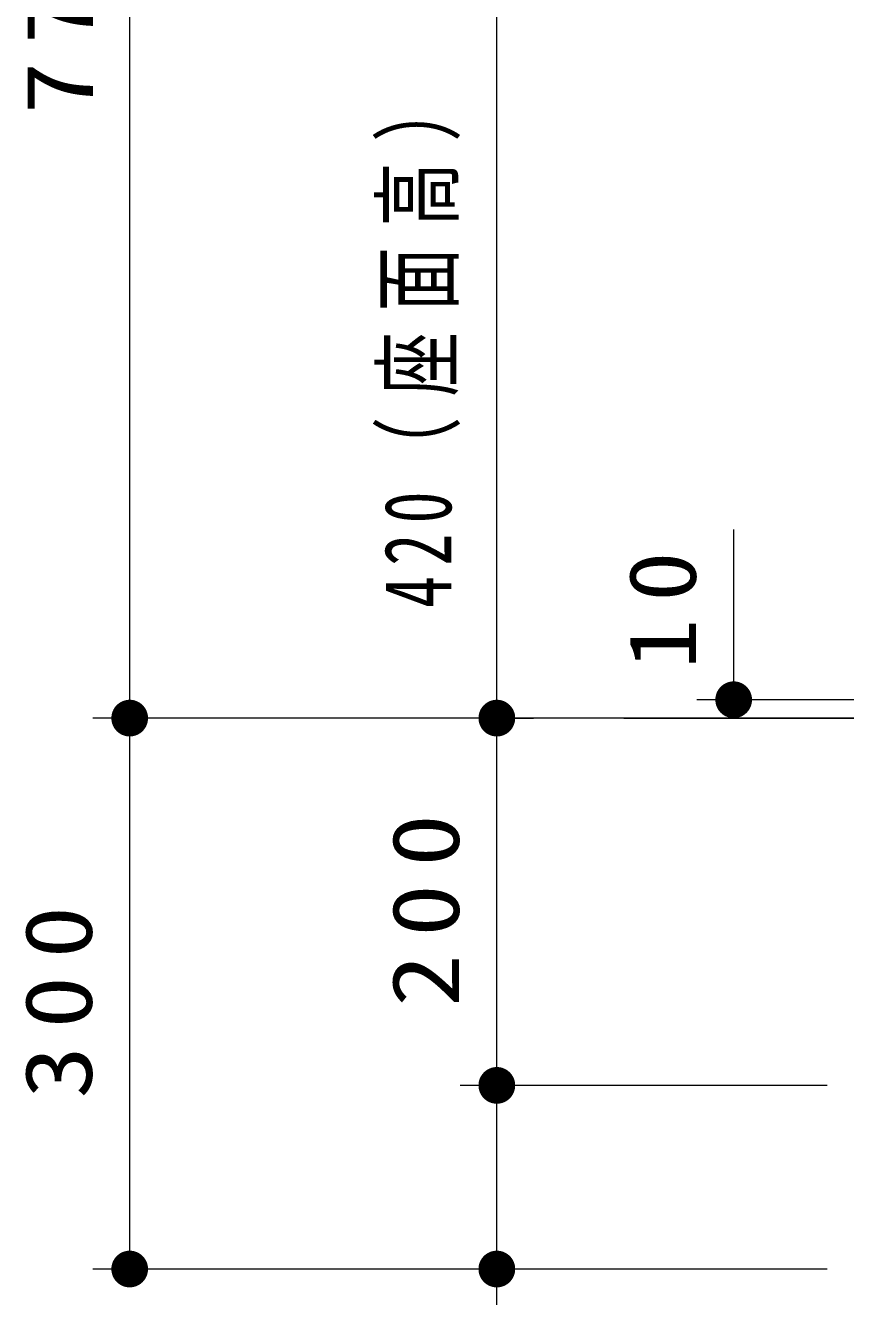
# Model space of a CAD drawing. Units: millimetres on the paper, scale 1:20. Extents: x -365 to 0, y 0 to 257.
# Drawn here: x -142.19 to -119.85, y 89.09 to 123.7 of the extents above; entities that cross this region are included whole.
import ezdxf

# ---------------------------------------------------------------- set-up
doc = ezdxf.new("R2010")
doc.units = ezdxf.units.MM
doc.layers.add('1_20', color=7, linetype='Continuous', lineweight=25)
doc.styles.add('ＭＳ ゴシック', font='')
doc.styles.get('ＭＳ ゴシック').set_extended_font_data('MS Gothic')

# ---------------------------------------------------------------- blocks, each defined once
blk = doc.blocks.new('filled_dot')
at = {"color": 0, "linetype": 'Continuous', "lineweight": -2, "const_width": 1.25}
blk.add_lwpolyline([(-0.625, 0, 1), (0.625, 0, 1)], format="xyb", close=True, dxfattribs=at)

msp = doc.modelspace()

# ---------------------------------------------------------------- linework, layer by layer
at = {"layer": '1_20', "lineweight": 13}
for p, q in [((-139.349, 104.838), (-139.349, 143.431)), ((-129.349, 104.838), (-129.349, 125.838)), ((-122.898, 104.838), (-122.898, 109.973)), ((-117.349, 105.338), (-123.898, 105.338)), ((-138.621, 104.838), (-140.349, 104.838)), ((-120.349, 104.838), (-140.349, 104.838)), ((-139.349, 89.838), (-139.349, 104.838)), ((-129.349, 104.838), (-128.349, 104.838)), ((-129.349, 94.838), (-129.349, 104.838)), ((-120.349, 94.838), (-130.349, 94.838)), ((-129.349, 82.766), (-129.349, 94.838)), ((-120.349, 89.838), (-140.349, 89.838))]:
    msp.add_line(p, q, dxfattribs=at)
at = {"layer": '1_20'}
msp.add_line((-125.89, 104.838), (-116.849, 104.838), dxfattribs=at)

# ---------------------------------------------------------------- block references
at = {"layer": '1_20', "lineweight": 13, "xscale": 0.4, "yscale": 0.4}
for p, rotation in [((-122.898, 105.338), 270), ((-139.349, 104.838), 90), ((-139.349, 104.838), 270), ((-129.349, 104.838), 90), ((-129.349, 104.838), 270), ((-129.349, 94.838), 270), ((-129.349, 94.838), 90), ((-139.349, 89.838), 90), ((-129.349, 89.838), 90)]:
    msp.add_blockref('filled_dot', p, dxfattribs=dict(at, rotation=rotation))

# ---------------------------------------------------------------- texts
at = {"layer": '1_20', "char_height": 1.833, "attachment_point": 8, "rotation": 90, "style": 'ＭＳ ゴシック'}
for s, insert in [('\\T1.33;\\W1.15;772', (-140.349, 124.135)), ('\\T1.32;\\W0.7;420（座面高）', (-130.349, 115.338)), ('\\T1.34;\\W1.1;10', (-123.898, 108.004)), ('\\T1.33;\\W1.15;200', (-130.349, 99.838)), ('\\T1.33;\\W1.15;300', (-140.349, 97.338))]:
    msp.add_mtext(s, dxfattribs=dict(at, insert=insert))

doc.saveas('drawing.dxf')
